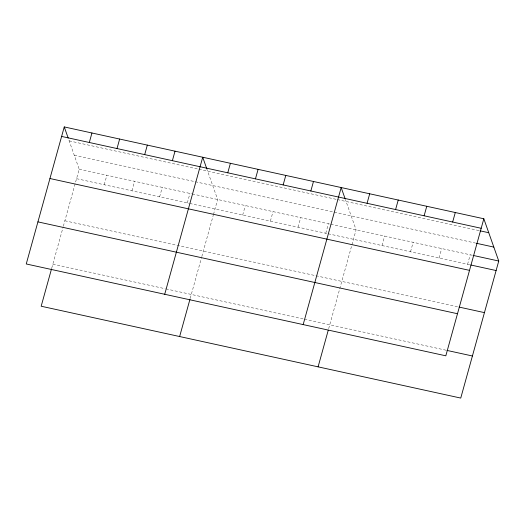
<?xml version="1.0" encoding="UTF-8"?>
<svg xmlns="http://www.w3.org/2000/svg" width="525" height="525" viewBox="0 0 525 525"><rect width="100%" height="100%" fill="white"/><g stroke="black" fill="none" stroke-linecap="round" stroke-linejoin="round"><path stroke-width="0.39" stroke-dasharray="2.62 1.97" d="M51.765 268.032L63.157 226.971M63.367 226.196L79.183 169.181L68.44 138.777M104.239 184.748L106.87 175.245M131.926 190.811L134.564 181.309M159.62 196.875L162.258 187.366M187.313 202.932L189.945 193.43M190.227 298.344L201.613 257.276M201.83 256.502L213.275 215.23M213.491 214.449L217.639 199.493L207.145 169.785M242.694 215.06L245.332 205.557M270.388 221.123L273.02 211.614M298.075 227.181L300.713 217.678M325.769 233.244L328.407 223.742M328.683 328.657L351.73 245.543M351.947 244.762L356.094 229.806L345.358 199.402M381.99 245.556L384.628 236.047M410.524 251.797L413.155 242.294M439.051 258.044L441.689 248.542M467.585 264.292L470.216 254.789M69.182 140.871L198.142 169.102M198.936 169.273L336.604 199.415M337.391 199.585L480.034 230.81M74.255 155.236L194.512 181.565M195.307 181.735L475.598 243.095M79.183 169.181L191.527 193.777M192.321 193.948L329.989 224.09M330.776 224.26L472.598 255.308M76.545 178.684L188.895 203.28M189.683 203.457L327.351 233.592M328.145 233.763L469.96 264.81M64.87 220.776L458.292 306.902M52.848 264.134L165.198 288.73M165.985 288.901L303.653 319.043M304.447 319.213L446.263 350.26"/><path stroke-width="0.79" d="M64.253 126.925L26.25 263.97L445.817 355.819L483.827 218.774L64.253 126.925L68.198 138.082M51.548 268.813L41.173 306.226L460.747 398.075L498.75 261.03L483.827 218.774M89.309 142.492L91.947 132.989M117.003 148.555L119.641 139.053M144.697 154.619L147.328 145.11M172.384 160.676L175.022 151.174M164.706 294.276L202.716 157.237L206.902 169.089M179.635 336.532L190.011 299.125M227.771 172.804L230.403 163.301M255.458 178.868L258.097 169.358M283.152 184.925L285.79 175.422M310.846 190.988L313.478 181.486M303.168 324.588L341.171 187.55L345.109 198.706M318.091 366.844L328.25 330.212M367.067 203.3L369.698 193.791M395.594 209.541L398.232 200.038M424.128 215.788L426.766 206.286M452.655 222.036L455.293 212.533M61.622 136.428L481.189 228.283M480.034 230.81L488.749 232.719M476.392 243.272L493.822 247.091M473.392 255.478L498.75 261.03M470.754 264.987L496.112 270.539M49.947 178.52L469.514 270.368M459.08 307.072L484.444 312.624M37.925 221.878L457.492 313.733M447.057 350.438L472.415 355.989"/></g></svg>
